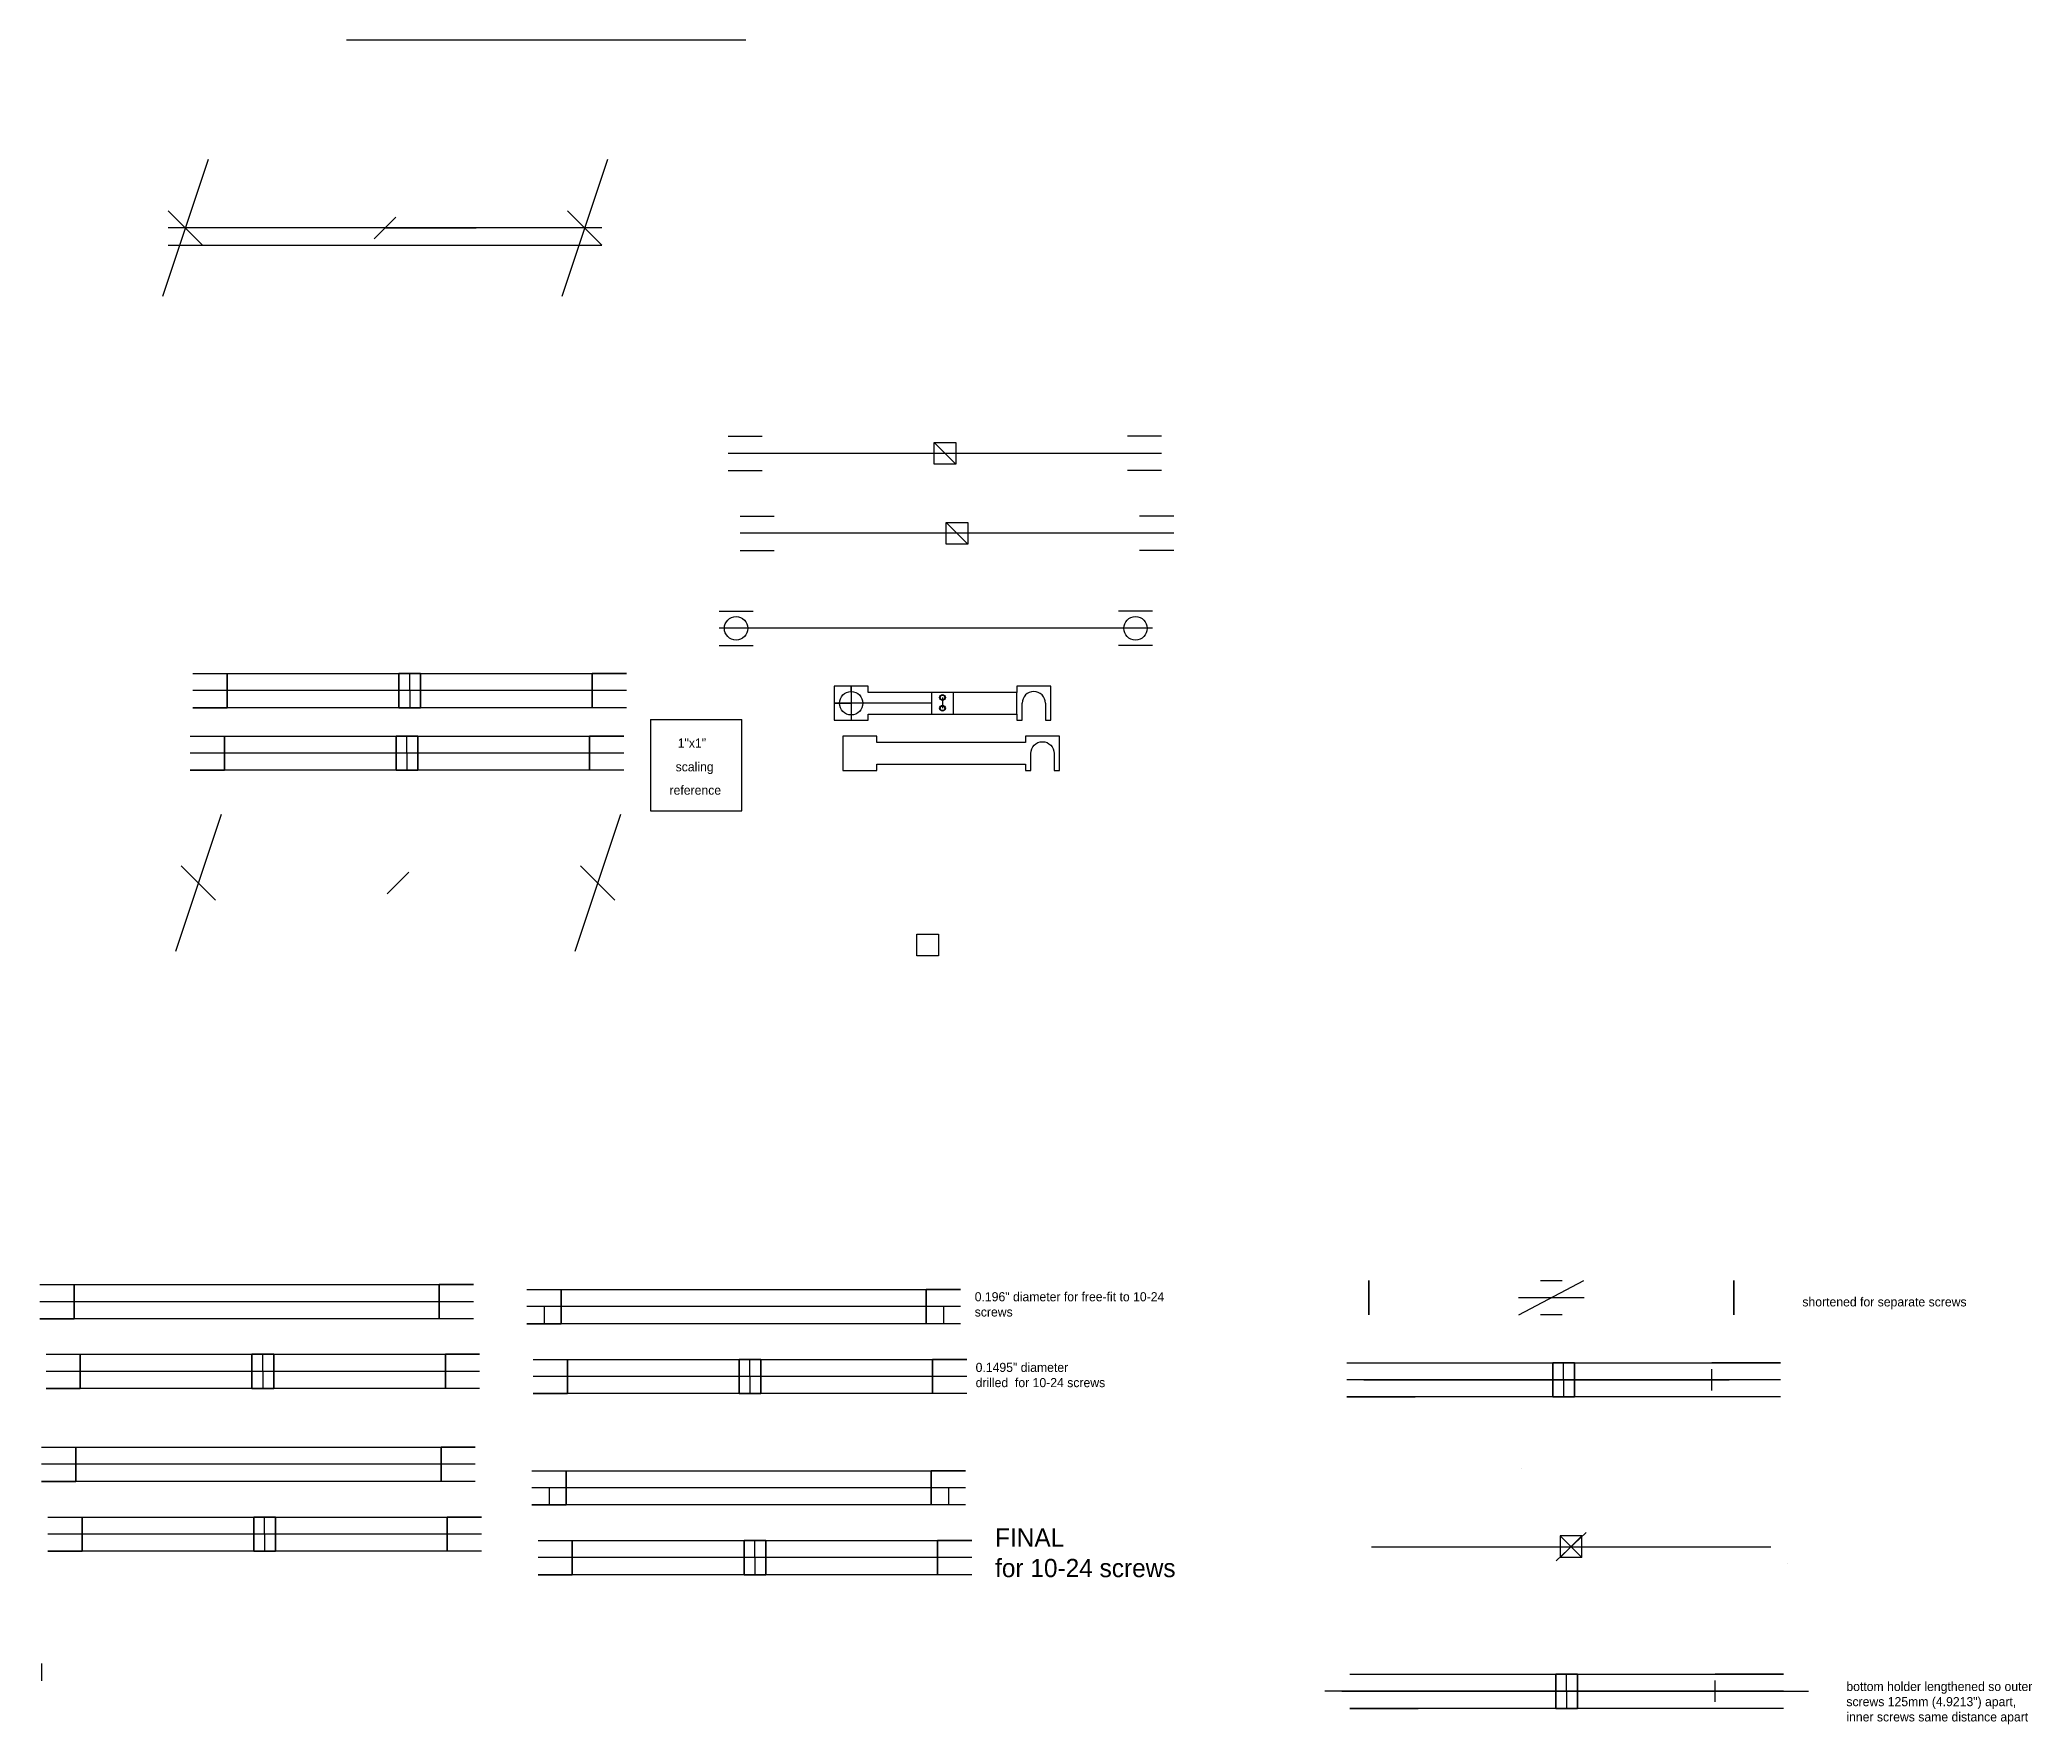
# Model space of a CAD drawing. Header units: inches. Extents: x -6.7 to 15.1, y -10 to 8.4.
import ezdxf

# ---------------------------------------------------------------- set-up
doc = ezdxf.new("R2010")
doc.units = ezdxf.units.IN
doc.header["$MEASUREMENT"] = 0
doc.layers.get('0').update_dxf_attribs({"linetype": 'CONTINUOUS'})

msp = doc.modelspace()

# ---------------------------------------------------------------- linework, layer by layer
at = {"linetype": 'Continuous'}
for p, q in [((-3.331, 8.448, -0.125), (1.044, 8.448, -0.125)), ((-4.845, 7.137, -0.125), (-5.345, 5.637, -0.125)), ((-0.47, 7.137, -0.125), (-0.97, 5.637, -0.125)), ((-0.47, 7.137, -2.125), (-0.97, 5.637, -2.125)), ((-4.908, 6.199, -0.125), (-5.283, 6.574, -0.125)), ((-0.533, 6.199, -0.125), (-0.908, 6.574, -0.125)), ((-0.533, 6.387), (-5.283, 6.387)), ((-5.095, 6.387, -1.125), (-5.095, 6.387, -2.625)), ((-5.095, 6.387, -2.625), (-5.095, 6.387, -2.125)), ((-2.789, 6.505, -0.03), (-3.027, 6.268, -0.03)), ((-2.79, 6.506, -0.03), (-3.026, 6.267, -0.03)), ((-0.72, 6.387, -1.125), (-0.72, 6.387, -2.625)), ((-0.72, 6.387, -2.625), (-0.72, 6.387, -2.125)), ((-5.283, 6.199, -0.125), (-0.533, 6.199, -0.125)), ((0.85, 4.104, 0.188), (1.224, 4.104, 0.188)), ((3.106, 4.035, 0.188), (3.344, 3.799, 0.188)), ((0.85, 3.73, 0.188), (1.224, 3.73, 0.188)), ((5.412, 3.917, 0.188), (1.037, 3.917, 0.188)), ((0.983, 3.228, 0.188), (1.357, 3.228, 0.188)), ((3.238, 3.159, 0.188), (3.476, 2.923, 0.188)), ((0.983, 2.854, 0.188), (1.357, 2.854, 0.188)), ((5.545, 3.041, 0.188), (1.17, 3.041, 0.188)), ((0.751, 2.187, 0.188), (1.125, 2.187, 0.188)), ((5.313, 2, 0.188), (0.938, 2, 0.188)), ((0.751, 1.813, 0.188), (1.125, 1.813, 0.188)), ((-5.012, 1.505), (-4.637, 1.505)), ((-5.012, 1.505), (-0.262, 1.505)), ((-4.953, 1.317), (-5.012, 1.317)), ((-4.825, 1.317), (-4.953, 1.317)), ((-0.45, 1.317), (-4.825, 1.317)), ((-4.637, 1.13), (-4.637, 1.505)), ((-4.637, 1.505), (-4.637, 1.436)), ((-4.637, 1.436), (-4.637, 1.199)), ((-2.757, 1.13), (-2.757, 1.505)), ((-2.757, 1.505), (-2.518, 1.505)), ((-2.637, 1.317), (-2.637, 1.505)), ((-2.637, 1.317), (-2.637, 1.13)), ((-2.518, 1.505), (-2.518, 1.13)), ((-0.262, 1.505), (-0.637, 1.505)), ((-0.637, 1.13), (-0.637, 1.505)), ((-0.637, 1.505), (-0.637, 1.436)), ((-0.637, 1.436), (-0.637, 1.199)), ((-0.322, 1.317), (-0.45, 1.317)), ((-0.262, 1.317), (-0.322, 1.317)), ((2.199, 1.366, 0.125), (2.199, 0.992, 0.125)), ((2.199, 1.307, 0.125), (2.199, 1.366, 0.125)), ((4.386, 0.992, 0.125), (4.386, 1.366, 0.125)), ((-5.012, 1.13), (-4.637, 1.13)), ((-0.262, 1.13), (-5.012, 1.13)), ((-4.637, 1.199), (-4.637, 1.13)), ((-2.637, 1.13), (-2.757, 1.13)), ((-2.518, 1.13), (-2.757, 1.13)), ((-0.637, 1.199), (-0.637, 1.13)), ((-0.262, 1.13), (-0.637, 1.13)), ((3.079, 1.179, 0.125), (2.012, 1.179, 0.125)), ((2.012, 1.179, 0.125), (2.071, 1.179, 0.125)), ((2.012, 1.179, 0.125), (2.199, 1.179, 0.125)), ((3.199, 1.242, 0.125), (3.199, 1.124, 0.125)), ((4.012, 1.061, 0.125), (4.012, 1.297, 0.125)), ((0, 1), (1, 1)), ((3.079, 1.061, 0.125), (3.318, 1.061, 0.125)), ((-5.042, 0.82), (-4.667, 0.82)), ((-5.042, 0.82), (-0.292, 0.82)), ((-4.667, 0.445), (-4.667, 0.82)), ((-4.667, 0.82), (-4.667, 0.75)), ((-4.667, 0.75), (-4.667, 0.514)), ((-2.787, 0.445), (-2.787, 0.82)), ((-2.787, 0.82), (-2.548, 0.82)), ((-2.667, 0.632), (-2.667, 0.82)), ((-2.548, 0.82), (-2.548, 0.445)), ((-0.292, 0.82), (-0.667, 0.82)), ((-0.667, 0.445), (-0.667, 0.82)), ((-0.667, 0.82), (-0.667, 0.75)), ((-0.667, 0.75), (-0.667, 0.514)), ((-4.983, 0.632), (-5.042, 0.632)), ((-5.042, 0.445), (-4.667, 0.445)), ((-0.292, 0.445), (-5.042, 0.445)), ((-4.855, 0.632), (-4.983, 0.632)), ((-0.48, 0.632), (-4.855, 0.632)), ((-4.667, 0.514), (-4.667, 0.445)), ((-2.667, 0.445), (-2.787, 0.445)), ((-2.548, 0.445), (-2.787, 0.445)), ((-2.667, 0.632), (-2.667, 0.445)), ((-0.667, 0.514), (-0.667, 0.445)), ((-0.292, 0.445), (-0.667, 0.445)), ((-0.352, 0.632), (-0.48, 0.632)), ((-0.292, 0.632), (-0.352, 0.632)), ((4.107, 0.512), (4.107, 0.443)), ((-4.703, -0.04, -0.125), (-5.203, -1.54, -0.125)), ((-0.328, -0.04, -0.125), (-0.828, -1.54, -0.125)), ((-0.328, -0.04, -2.125), (-0.828, -1.54, -2.125)), ((-5.14, -0.602, -0.125), (-4.765, -0.977, -0.125)), ((-0.765, -0.602), (-0.39, -0.977)), ((-0.765, -0.602, -0.125), (-0.39, -0.977, -0.125)), ((-4.953, -0.79, -1.125), (-4.953, -0.79, -2.625)), ((-4.953, -0.79, -2.625), (-4.953, -0.79, -2.125)), ((-2.646, -0.672, -0.03), (-2.885, -0.908, -0.03)), ((-2.647, -0.671, -0.03), (-2.884, -0.909, -0.03)), ((-0.578, -0.79, -1.125), (-0.578, -0.79, -2.625)), ((-0.578, -0.79, -2.625), (-0.578, -0.79, -2.125)), ((-6.688, -5.191), (-6.313, -5.191)), ((-6.688, -5.191), (-1.938, -5.191)), ((-6.313, -5.566), (-6.313, -5.191)), ((-6.313, -5.191), (-6.313, -5.26)), ((-4.433, -5.191), (-4.194, -5.191)), ((-1.938, -5.191), (-2.313, -5.191)), ((-2.313, -5.566), (-2.313, -5.191)), ((-2.313, -5.191), (-2.313, -5.26)), ((7.868, -5.521), (7.868, -5.146)), ((7.868, -5.146), (7.868, -5.216)), ((7.868, -5.146), (7.868, -5.521)), ((7.868, -5.216), (7.868, -5.452)), ((9.749, -5.146), (9.988, -5.146)), ((11.868, -5.521), (11.868, -5.146)), ((11.868, -5.146), (11.868, -5.216)), ((11.868, -5.216), (11.868, -5.452)), ((-6.629, -5.378), (-6.688, -5.378)), ((-6.501, -5.378), (-6.629, -5.378)), ((-2.126, -5.378), (-6.501, -5.378)), ((-6.313, -5.26), (-6.313, -5.496)), ((-2.313, -5.26), (-2.313, -5.496)), ((-1.998, -5.378), (-2.126, -5.378)), ((-1.938, -5.378), (-1.998, -5.378)), ((-1.353, -5.245), (-0.978, -5.245)), ((-1.353, -5.245), (3.397, -5.245)), ((-1.165, -5.432), (-1.353, -5.432)), ((3.21, -5.432), (-1.165, -5.432)), ((-1.165, -5.432), (-1.165, -5.62)), ((-0.978, -5.62), (-0.978, -5.245)), ((-0.978, -5.245), (-0.978, -5.314)), ((-0.978, -5.314), (-0.978, -5.55)), ((0.903, -5.245), (1.141, -5.245)), ((3.397, -5.245), (3.022, -5.245)), ((3.022, -5.62), (3.022, -5.245)), ((3.022, -5.245), (3.022, -5.314)), ((3.022, -5.314), (3.022, -5.55)), ((3.338, -5.432), (3.21, -5.432)), ((3.397, -5.432), (3.21, -5.432)), ((3.21, -5.432), (3.21, -5.62)), ((3.397, -5.432), (3.338, -5.432)), ((7.868, -5.452), (7.868, -5.521)), ((9.508, -5.334), (10.228, -5.334)), ((9.508, -5.334), (9.748, -5.334)), ((9.748, -5.334), (9.988, -5.334)), ((9.748, -5.334), (9.988, -5.334)), ((9.988, -5.334), (10.228, -5.334)), ((11.868, -5.452), (11.868, -5.521)), ((-6.688, -5.566), (-6.313, -5.566)), ((-1.938, -5.566), (-6.688, -5.566)), ((-6.313, -5.496), (-6.313, -5.566)), ((-4.313, -5.566), (-4.433, -5.566)), ((-4.194, -5.566), (-4.433, -5.566)), ((-2.313, -5.496), (-2.313, -5.566)), ((-1.938, -5.566), (-2.313, -5.566)), ((-1.353, -5.62), (-0.978, -5.62)), ((3.397, -5.62), (-1.353, -5.62)), ((-0.978, -5.55), (-0.978, -5.62)), ((1.022, -5.62), (0.903, -5.62)), ((1.141, -5.62), (0.903, -5.62)), ((3.022, -5.55), (3.022, -5.62)), ((3.397, -5.62), (3.022, -5.62)), ((9.868, -5.521), (9.749, -5.521)), ((9.988, -5.521), (9.749, -5.521)), ((-6.621, -5.955), (-6.246, -5.955)), ((-6.621, -5.955), (-1.871, -5.955)), ((-6.246, -6.33), (-6.246, -5.955)), ((-6.246, -5.955), (-6.246, -6.025)), ((-6.246, -6.025), (-6.246, -6.261)), ((-4.365, -6.33), (-4.365, -5.955)), ((-4.365, -5.955), (-4.127, -5.955)), ((-4.246, -6.143), (-4.246, -5.955)), ((-4.127, -5.955), (-4.127, -6.33)), ((-1.871, -5.955), (-2.246, -5.955)), ((-2.246, -6.33), (-2.246, -5.955)), ((-2.246, -5.955), (-2.246, -6.025)), ((-2.246, -6.025), (-2.246, -6.261)), ((-1.285, -6.01), (-0.91, -6.01)), ((-1.285, -6.01), (3.465, -6.01)), ((-0.91, -6.385), (-0.91, -6.01)), ((-0.91, -6.01), (-0.91, -6.079)), ((-0.91, -6.079), (-0.91, -6.315)), ((0.971, -6.385), (0.971, -6.01)), ((0.971, -6.01), (1.209, -6.01)), ((1.09, -6.197), (1.09, -6.01)), ((1.209, -6.01), (1.209, -6.385)), ((3.465, -6.01), (3.09, -6.01)), ((3.09, -6.385), (3.09, -6.01)), ((3.09, -6.01), (3.09, -6.079)), ((3.09, -6.079), (3.09, -6.315)), ((7.628, -6.047), (8.003, -6.047)), ((7.628, -6.047), (12.378, -6.047)), ((8.003, -6.047), (8.378, -6.047)), ((9.883, -6.422), (9.883, -6.047)), ((9.883, -6.047), (10.122, -6.047)), ((10.003, -6.234), (10.003, -6.047)), ((10.122, -6.047), (10.122, -6.422)), ((12.003, -6.047), (11.628, -6.047)), ((12.378, -6.047), (12.003, -6.047)), ((-6.561, -6.143), (-6.621, -6.143)), ((-6.433, -6.143), (-6.561, -6.143)), ((-2.058, -6.143), (-6.433, -6.143)), ((-6.246, -6.261), (-6.246, -6.33)), ((-4.246, -6.143), (-4.246, -6.33)), ((-2.246, -6.261), (-2.246, -6.33)), ((-1.93, -6.143), (-2.058, -6.143)), ((-1.871, -6.143), (-1.93, -6.143)), ((-1.226, -6.197), (-1.285, -6.197)), ((-1.098, -6.197), (-1.226, -6.197)), ((3.277, -6.197), (-1.098, -6.197)), ((-0.91, -6.315), (-0.91, -6.385)), ((1.09, -6.197), (1.09, -6.385)), ((3.09, -6.315), (3.09, -6.385)), ((3.405, -6.197), (3.277, -6.197)), ((3.465, -6.197), (3.405, -6.197)), ((7.687, -6.234), (7.628, -6.234)), ((7.815, -6.234), (7.687, -6.234)), ((12.19, -6.234), (7.815, -6.234)), ((7.815, -6.234), (8.19, -6.234)), ((8.19, -6.234), (11.815, -6.234)), ((10.003, -6.234), (10.003, -6.422)), ((11.628, -6.353), (11.628, -6.116)), ((12.19, -6.234), (11.815, -6.234)), ((12.318, -6.234), (12.19, -6.234)), ((12.378, -6.234), (12.318, -6.234)), ((-6.621, -6.33), (-6.246, -6.33)), ((-1.871, -6.33), (-6.621, -6.33)), ((-4.246, -6.33), (-4.365, -6.33)), ((-4.127, -6.33), (-4.365, -6.33)), ((-1.871, -6.33), (-2.246, -6.33)), ((-1.285, -6.385), (-0.91, -6.385)), ((3.465, -6.385), (-1.285, -6.385)), ((1.09, -6.385), (0.971, -6.385)), ((1.209, -6.385), (0.971, -6.385)), ((3.465, -6.385), (3.09, -6.385)), ((7.628, -6.422), (8.003, -6.422)), ((12.378, -6.422), (7.628, -6.422)), ((7.628, -6.422), (8.003, -6.422)), ((8.003, -6.422), (8.378, -6.422)), ((10.003, -6.422), (9.883, -6.422)), ((10.122, -6.422), (9.883, -6.422)), ((12.003, -6.422), (11.628, -6.422)), ((12.378, -6.422), (12.003, -6.422)), ((12.378, -6.422), (12.003, -6.422)), ((-6.669, -6.973), (-6.294, -6.973)), ((-6.669, -6.973), (-1.919, -6.973)), ((-6.294, -7.348), (-6.294, -6.973)), ((-6.294, -6.973), (-6.294, -7.042)), ((-4.413, -6.973), (-4.175, -6.973)), ((-1.919, -6.973), (-2.294, -6.973)), ((-2.294, -7.348), (-2.294, -6.973)), ((-2.294, -6.973), (-2.294, -7.042)), ((-6.609, -7.16), (-6.669, -7.16)), ((-6.481, -7.16), (-6.609, -7.16)), ((-2.106, -7.16), (-6.481, -7.16)), ((-6.294, -7.042), (-6.294, -7.278)), ((-2.294, -7.042), (-2.294, -7.278)), ((-1.978, -7.16), (-2.106, -7.16)), ((-1.919, -7.16), (-1.978, -7.16)), ((-6.669, -7.348), (-6.294, -7.348)), ((-1.919, -7.348), (-6.669, -7.348)), ((-6.294, -7.278), (-6.294, -7.348)), ((-4.294, -7.348), (-4.413, -7.348)), ((-4.175, -7.348), (-4.413, -7.348)), ((-2.294, -7.278), (-2.294, -7.348)), ((-1.919, -7.348), (-2.294, -7.348)), ((-1.299, -7.23), (-0.924, -7.23)), ((-1.299, -7.23), (3.451, -7.23)), ((-1.111, -7.417), (-1.299, -7.417)), ((3.264, -7.417), (-1.111, -7.417)), ((-1.111, -7.417), (-1.111, -7.605)), ((-0.924, -7.605), (-0.924, -7.23)), ((-0.924, -7.23), (-0.924, -7.299)), ((-0.924, -7.299), (-0.924, -7.535)), ((0.957, -7.23), (1.196, -7.23)), ((3.451, -7.23), (3.076, -7.23)), ((3.076, -7.605), (3.076, -7.23)), ((3.076, -7.23), (3.076, -7.299)), ((3.076, -7.299), (3.076, -7.535)), ((3.392, -7.417), (3.264, -7.417)), ((3.451, -7.417), (3.264, -7.417)), ((3.264, -7.417), (3.264, -7.605)), ((3.451, -7.417), (3.392, -7.417)), ((9.542, -7.21), (9.542, -7.21, -0.031)), ((-1.299, -7.605), (-0.924, -7.605)), ((3.451, -7.605), (-1.299, -7.605)), ((-0.924, -7.535), (-0.924, -7.605)), ((1.076, -7.605), (0.957, -7.605)), ((1.196, -7.605), (0.957, -7.605)), ((3.076, -7.535), (3.076, -7.605)), ((3.451, -7.605), (3.076, -7.605)), ((-6.601, -7.738), (-6.226, -7.738)), ((-6.601, -7.738), (-1.851, -7.738)), ((-6.226, -8.113), (-6.226, -7.738)), ((-6.226, -7.738), (-6.226, -7.807)), ((-6.226, -7.807), (-6.226, -8.043)), ((-4.346, -8.113), (-4.346, -7.738)), ((-4.346, -7.738), (-4.107, -7.738)), ((-4.226, -7.925), (-4.226, -7.738)), ((-4.107, -7.738), (-4.107, -8.113)), ((-1.851, -7.738), (-2.226, -7.738)), ((-2.226, -8.113), (-2.226, -7.738)), ((-2.226, -7.738), (-2.226, -7.807)), ((-2.226, -7.807), (-2.226, -8.043)), ((-6.542, -7.925), (-6.601, -7.925)), ((-6.414, -7.925), (-6.542, -7.925)), ((-2.039, -7.925), (-6.414, -7.925)), ((-6.226, -8.043), (-6.226, -8.113)), ((-4.226, -7.925), (-4.226, -8.113)), ((-2.226, -8.043), (-2.226, -8.113)), ((-1.911, -7.925), (-2.039, -7.925)), ((-1.851, -7.925), (-1.911, -7.925)), ((-1.231, -7.995), (-0.856, -7.995)), ((-1.231, -7.995), (3.519, -7.995)), ((-0.856, -8.37), (-0.856, -7.995)), ((-0.856, -7.995), (-0.856, -8.064)), ((-0.856, -8.064), (-0.856, -8.3)), ((1.025, -8.37), (1.025, -7.995)), ((1.025, -7.995), (1.263, -7.995)), ((1.144, -8.182), (1.144, -7.995)), ((1.263, -7.995), (1.263, -8.37)), ((3.519, -7.995), (3.144, -7.995)), ((3.144, -8.37), (3.144, -7.995)), ((3.144, -7.995), (3.144, -8.064)), ((3.144, -8.064), (3.144, -8.3)), ((7.897, -8.063), (12.272, -8.063)), ((9.92, -8.219, 0.001), (10.248, -7.907, 0.001)), ((10.203, -8.181, -0.03), (9.965, -7.945, -0.03)), ((10.202, -7.944, -0.03), (9.966, -8.182, -0.03)), ((10.202, -8.182, 0.001), (9.966, -7.944, 0.001)), ((9.966, -8.182, 0.001), (10.202, -7.944, 0.001)), ((-6.601, -8.113), (-6.226, -8.113)), ((-1.851, -8.113), (-6.601, -8.113)), ((-4.226, -8.113), (-4.346, -8.113)), ((-4.107, -8.113), (-4.346, -8.113)), ((-1.851, -8.113), (-2.226, -8.113)), ((-1.171, -8.182), (-1.231, -8.182)), ((-1.043, -8.182), (-1.171, -8.182)), ((3.332, -8.182), (-1.043, -8.182)), ((1.144, -8.182), (1.144, -8.37)), ((3.46, -8.182), (3.332, -8.182)), ((3.519, -8.182), (3.46, -8.182)), ((12.459, -8.25), (12.459, -8.25, -0.125)), ((-1.231, -8.37), (-0.856, -8.37)), ((3.519, -8.37), (-1.231, -8.37)), ((-0.856, -8.3), (-0.856, -8.37)), ((1.144, -8.37), (1.025, -8.37)), ((1.263, -8.37), (1.025, -8.37)), ((3.144, -8.3), (3.144, -8.37)), ((3.519, -8.37), (3.144, -8.37)), ((-6.67, -9.344, 0.011), (-6.67, -9.531, 0.011)), ((7.661, -9.459), (8.036, -9.459)), ((7.661, -9.459), (12.411, -9.459)), ((8.036, -9.459), (8.411, -9.459)), ((9.917, -9.834), (9.917, -9.459)), ((9.917, -9.459), (10.155, -9.459)), ((10.036, -9.646), (10.036, -9.459)), ((10.155, -9.459), (10.155, -9.834)), ((12.036, -9.459), (11.661, -9.459)), ((11.661, -9.764), (11.661, -9.528)), ((12.411, -9.459), (12.036, -9.459)), ((7.661, -9.646), (7.388, -9.646)), ((7.848, -9.646), (7.575, -9.646)), ((7.575, -9.646), (12.496, -9.646)), ((7.72, -9.646), (7.661, -9.646)), ((7.848, -9.646), (7.72, -9.646)), ((12.223, -9.646), (7.848, -9.646)), ((7.848, -9.646), (8.223, -9.646)), ((7.848, -9.646), (12.223, -9.646)), ((8.223, -9.646), (11.848, -9.646)), ((10.036, -9.646), (10.036, -9.834)), ((12.223, -9.646), (11.848, -9.646)), ((12.351, -9.646), (12.223, -9.646)), ((12.223, -9.646), (12.496, -9.646)), ((12.411, -9.646), (12.351, -9.646)), ((12.411, -9.646), (12.684, -9.646)), ((7.661, -9.834), (8.036, -9.834)), ((12.411, -9.834), (7.661, -9.834)), ((7.661, -9.834), (8.036, -9.834)), ((8.036, -9.834), (8.411, -9.834)), ((10.036, -9.834), (9.917, -9.834)), ((10.155, -9.834), (9.917, -9.834)), ((12.036, -9.834), (11.661, -9.834)), ((12.411, -9.834), (12.036, -9.834)), ((12.411, -9.834), (12.036, -9.834))]:
    msp.add_line(p, q, dxfattribs=at)
at = {"linetype": 'Continuous', "extrusion": (-1, 0, 0)}
for p, q in [((-4.845, 7.137, -1.625), (-5.345, 5.637, -1.625)), ((-4.703, -0.04, -1.625), (-5.203, -1.54, -1.625)), ((-5.14, -0.602), (-4.765, -0.977))]:
    msp.add_line(p, q, dxfattribs=at)
at = {"linetype": 'Continuous', "extrusion": (0, 1, 0)}
for p, q in [((-1.158, 6.387), (-4.658, 6.387)), ((-2.908, 6.387), (-3.908, 6.387)), ((-2.908, 6.387), (-1.908, 6.387))]:
    msp.add_line(p, q, dxfattribs=at)
at = {"linetype": 'Continuous', "extrusion": (0, -1, 0)}
for p, q in [((5.599, 4.104, 0.188), (5.225, 4.104, 0.188)), ((5.599, 3.73, 0.188), (5.225, 3.73, 0.188)), ((5.732, 3.228, 0.188), (5.358, 3.228, 0.188)), ((5.732, 2.854, 0.188), (5.358, 2.854, 0.188)), ((5.5, 2.187, 0.188), (5.126, 2.187, 0.188)), ((5.5, 1.813, 0.188), (5.126, 1.813, 0.188)), ((9.514, -5.521), (10.223, -5.146))]:
    msp.add_line(p, q, dxfattribs=at)
at = {"linetype": 'Continuous', "extrusion": (1, 0, 0)}
for p, q in [((1.037, 3.917, 0.188), (0.85, 3.917, 0.188)), ((5.599, 3.917, 0.188), (5.412, 3.917, 0.188)), ((1.17, 3.041, 0.188), (0.983, 3.041, 0.188)), ((5.732, 3.041, 0.188), (5.545, 3.041, 0.188)), ((0.938, 2, 0.188), (0.751, 2, 0.188)), ((5.5, 2, 0.188), (5.313, 2, 0.188)), ((9.965, -8.181, -0.03), (10.203, -7.945, -0.03))]:
    msp.add_line(p, q, dxfattribs=at)
for p, q in [((2.386, 1.366, 0.125), (2.012, 1.366, 0.125)), ((2.012, 1.366, 0.125), (2.012, 0.992, 0.125)), ((2.386, 1.297, 0.125), (2.386, 1.366, 0.125)), ((4.386, 1.366, 0.125), (4.012, 1.366, 0.125)), ((4.012, 1.366, 0.125), (4.012, 1.297, 0.125)), ((4.386, 0.992, 0.125), (4.386, 1.366, 0.125)), ((4.012, 1.297, 0.125), (2.386, 1.297, 0.125)), ((3.079, 1.297, 0.125), (3.079, 1.061, 0.125)), ((3.318, 1.297, 0.125), (3.079, 1.297, 0.125)), ((3.318, 1.061, 0.125), (3.318, 1.297, 0.125)), ((4.071, 0.992, 0.125), (4.071, 1.179, 0.125)), ((4.326, 1.179, 0.125), (4.326, 0.992, 0.125)), ((0, 1), (0, 0)), ((0, 1), (1, 1)), ((1, 0), (1, 1)), ((2.012, 0.992, 0.125), (2.386, 0.992, 0.125)), ((2.386, 0.992, 0.125), (2.386, 1.061, 0.125)), ((2.386, 1.061, 0.125), (4.012, 1.061, 0.125)), ((3.079, 1.061, 0.125), (3.318, 1.061, 0.125)), ((4.012, 1.061, 0.125), (4.012, 0.992, 0.125)), ((4.012, 0.992, 0.125), (4.071, 0.992, 0.125)), ((4.326, 0.992, 0.125), (4.386, 0.992, 0.125)), ((0, 0), (1, 0))]:
    msp.add_line(p, q)
at = {"linetype": 'Continuous', "extrusion": (1, -1.07198e-05, 0)}
for p, q in [((10.202, -7.944, -0.03), (9.966, -7.944, -0.03)), ((9.966, -7.944, -0.03), (9.966, -8.182, -0.03)), ((10.202, -8.182, -0.03), (9.966, -7.944, -0.03)), ((10.202, -8.182, -0.03), (10.202, -7.944, -0.03))]:
    msp.add_line(p, q, dxfattribs=at)
at = {"linetype": 'Continuous', "extrusion": (6.12323e-17, 1, 0)}
msp.add_line((10.202, -8.182, -0.03), (9.966, -8.182, -0.03), dxfattribs=at)
at = {"linetype": 'Continuous', "elevation": 0.188}
for points in [[(3.106, 3.799), (3.106, 4.035), (3.344, 4.035), (3.344, 3.799), (3.106, 3.799)], [(3.238, 2.923), (3.238, 3.159), (3.476, 3.159), (3.476, 2.923), (3.238, 2.923)]]:
    msp.add_lwpolyline(points, close=True, dxfattribs=at)
at = {"linetype": 'Continuous'}
for points in [[(-2.518, 1.505), (-2.757, 1.505), (-2.757, 1.13), (-2.518, 1.13), (-2.518, 1.505)], [(-2.548, 0.82), (-2.787, 0.82), (-2.787, 0.445), (-2.548, 0.445), (-2.548, 0.82)], [(-4.127, -5.955), (-4.365, -5.955), (-4.365, -6.33), (-4.127, -6.33), (-4.127, -5.955)], [(1.209, -6.01), (0.971, -6.01), (0.971, -6.385), (1.209, -6.385), (1.209, -6.01)], [(10.122, -6.047), (9.883, -6.047), (9.883, -6.422), (10.122, -6.422), (10.122, -6.047)], [(-4.107, -7.738), (-4.346, -7.738), (-4.346, -8.113), (-4.107, -8.113), (-4.107, -7.738)], [(1.263, -7.995), (1.025, -7.995), (1.025, -8.37), (1.263, -8.37), (1.263, -7.995)], [(10.155, -9.459), (9.917, -9.459), (9.917, -9.834), (10.155, -9.834), (10.155, -9.459)]]:
    msp.add_lwpolyline(points, dxfattribs=at)
msp.add_lwpolyline([(4.166, 0.63, -1), (4.422, 0.63), (4.422, 0.443), (4.481, 0.443), (4.481, 0.817), (4.107, 0.817), (4.107, 0.748), (2.481, 0.748), (2.481, 0.817), (2.107, 0.817), (2.107, 0.443), (2.481, 0.443), (2.481, 0.512), (4.107, 0.512), (4.107, 0.443), (4.166, 0.443), (4.166, 0.63)], format="xyb", dxfattribs=at)
at = {"linetype": 'Continuous', "elevation": 0.125}
msp.add_lwpolyline([(2.919, -1.352), (3.157, -1.352), (3.157, -1.588), (2.919, -1.588), (2.919, -1.352)], dxfattribs=at)
for centre, radius in [((0.938, 2, 0.188), 0.128), ((5.313, 2, 0.188), 0.128), ((2.199, 1.179, 0.125), 0.128), ((3.199, 1.242, 0.125), 0.0315), ((3.199, 1.124, 0.125), 0.0315), ((3.199, 1.242, 0.125), 0.0246), ((3.199, 1.124, 0.125), 0.0246)]:
    msp.add_circle(centre, radius)
msp.add_arc((4.199, 1.179, 0.125), 0.128, 0, 180)

# ---------------------------------------------------------------- texts
for s, p in [('1"x1"', (0.299, 0.693)), ('scaling', (0.276, 0.433)), ('reference', (0.209, 0.177))]:
    msp.add_text(s, height=0.1).set_placement(p)
at = {"linetype": 'Continuous', "attachment_point": 1}
for s, width, heights, insert, char_height in [('0.196" diameter for free-fit to 10-24 screws', 2.27272, [0], (3.552, -5.274), 0.1), ('shortened for separate screws', 2.42759, [0], (12.618, -5.33), 0.1), ('0.1495" diameter \\Pdrilled  for 10-24 screws', 4.65233, [0.749], (3.562, -6.048), 0.1), ('FINAL \\Pfor 10-24 screws', 3.1066, [0.783], (3.775, -7.863), 0.2), ('bottom holder lengthened so outer screws 125mm (4.9213") apart, inner screws same distance apart', 2.07992, [0], (13.1, -9.544), 0.1)]:
    msp.add_mtext_dynamic_manual_height_columns(s, width=width, gutter_width=1, heights=heights, dxfattribs=dict(at, insert=insert, char_height=char_height))

doc.saveas('drawing.dxf')
